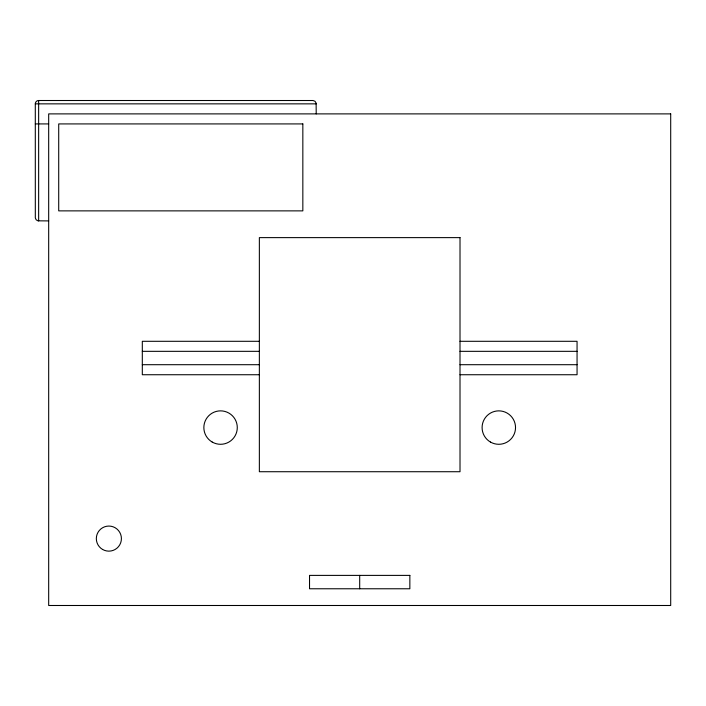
<?xml version="1.0" encoding="UTF-8"?>
<svg xmlns="http://www.w3.org/2000/svg" width="706" height="706" viewBox="0 0 706 706"><rect width="100%" height="100%" fill="white"/><g stroke="black" fill="none" stroke-linecap="round" stroke-linejoin="round"><path stroke-width="1.06" d="M48.679 220.907L37.93 220.828L36.174 219.813L35.318 217.933L35.3 103.853A3.345 3.345 0 0 1 38.645 100.508L313.04 100.517L315.008 101.285L316.12 103.067L316.217 113.887M35.318 103.853L316.217 103.853M35.318 123.921L48.679 123.921M259.358 341.298L142.312 341.298L142.312 374.736L259.358 374.736M460.012 341.298L577.058 341.298L577.058 374.736L460.012 374.736M142.312 351.332L259.358 351.332M460.012 351.332L577.058 351.332M142.312 364.702L259.358 364.702M460.012 364.702L577.058 364.702M359.689 575.39L359.689 588.769M38.645 100.526L38.645 220.907M670.7 113.887L48.679 113.887L48.679 605.492L670.7 605.492L670.7 113.887M302.839 123.921L58.713 123.921L58.713 210.873L302.839 210.873L302.839 123.921M460.012 237.622L259.358 237.622L259.358 471.723L460.012 471.723L460.012 237.622M409.851 575.39L309.528 575.39L309.528 588.769L409.851 588.769L409.851 575.39M490.449 442.053A16.723 16.723 0 0 0 515.53 427.58A16.723 16.723 0 0 0 490.449 413.098A16.723 16.723 0 0 0 490.449 442.053M212.206 442.053A16.723 16.723 0 0 0 237.287 427.58A16.723 16.723 0 0 0 212.206 413.098A16.723 16.723 0 0 0 212.206 442.053M102.599 549.462A12.54 12.54 0 0 0 121.414 538.607A12.54 12.54 0 0 0 102.599 527.744A12.54 12.54 0 0 0 102.599 549.462"/></g></svg>
